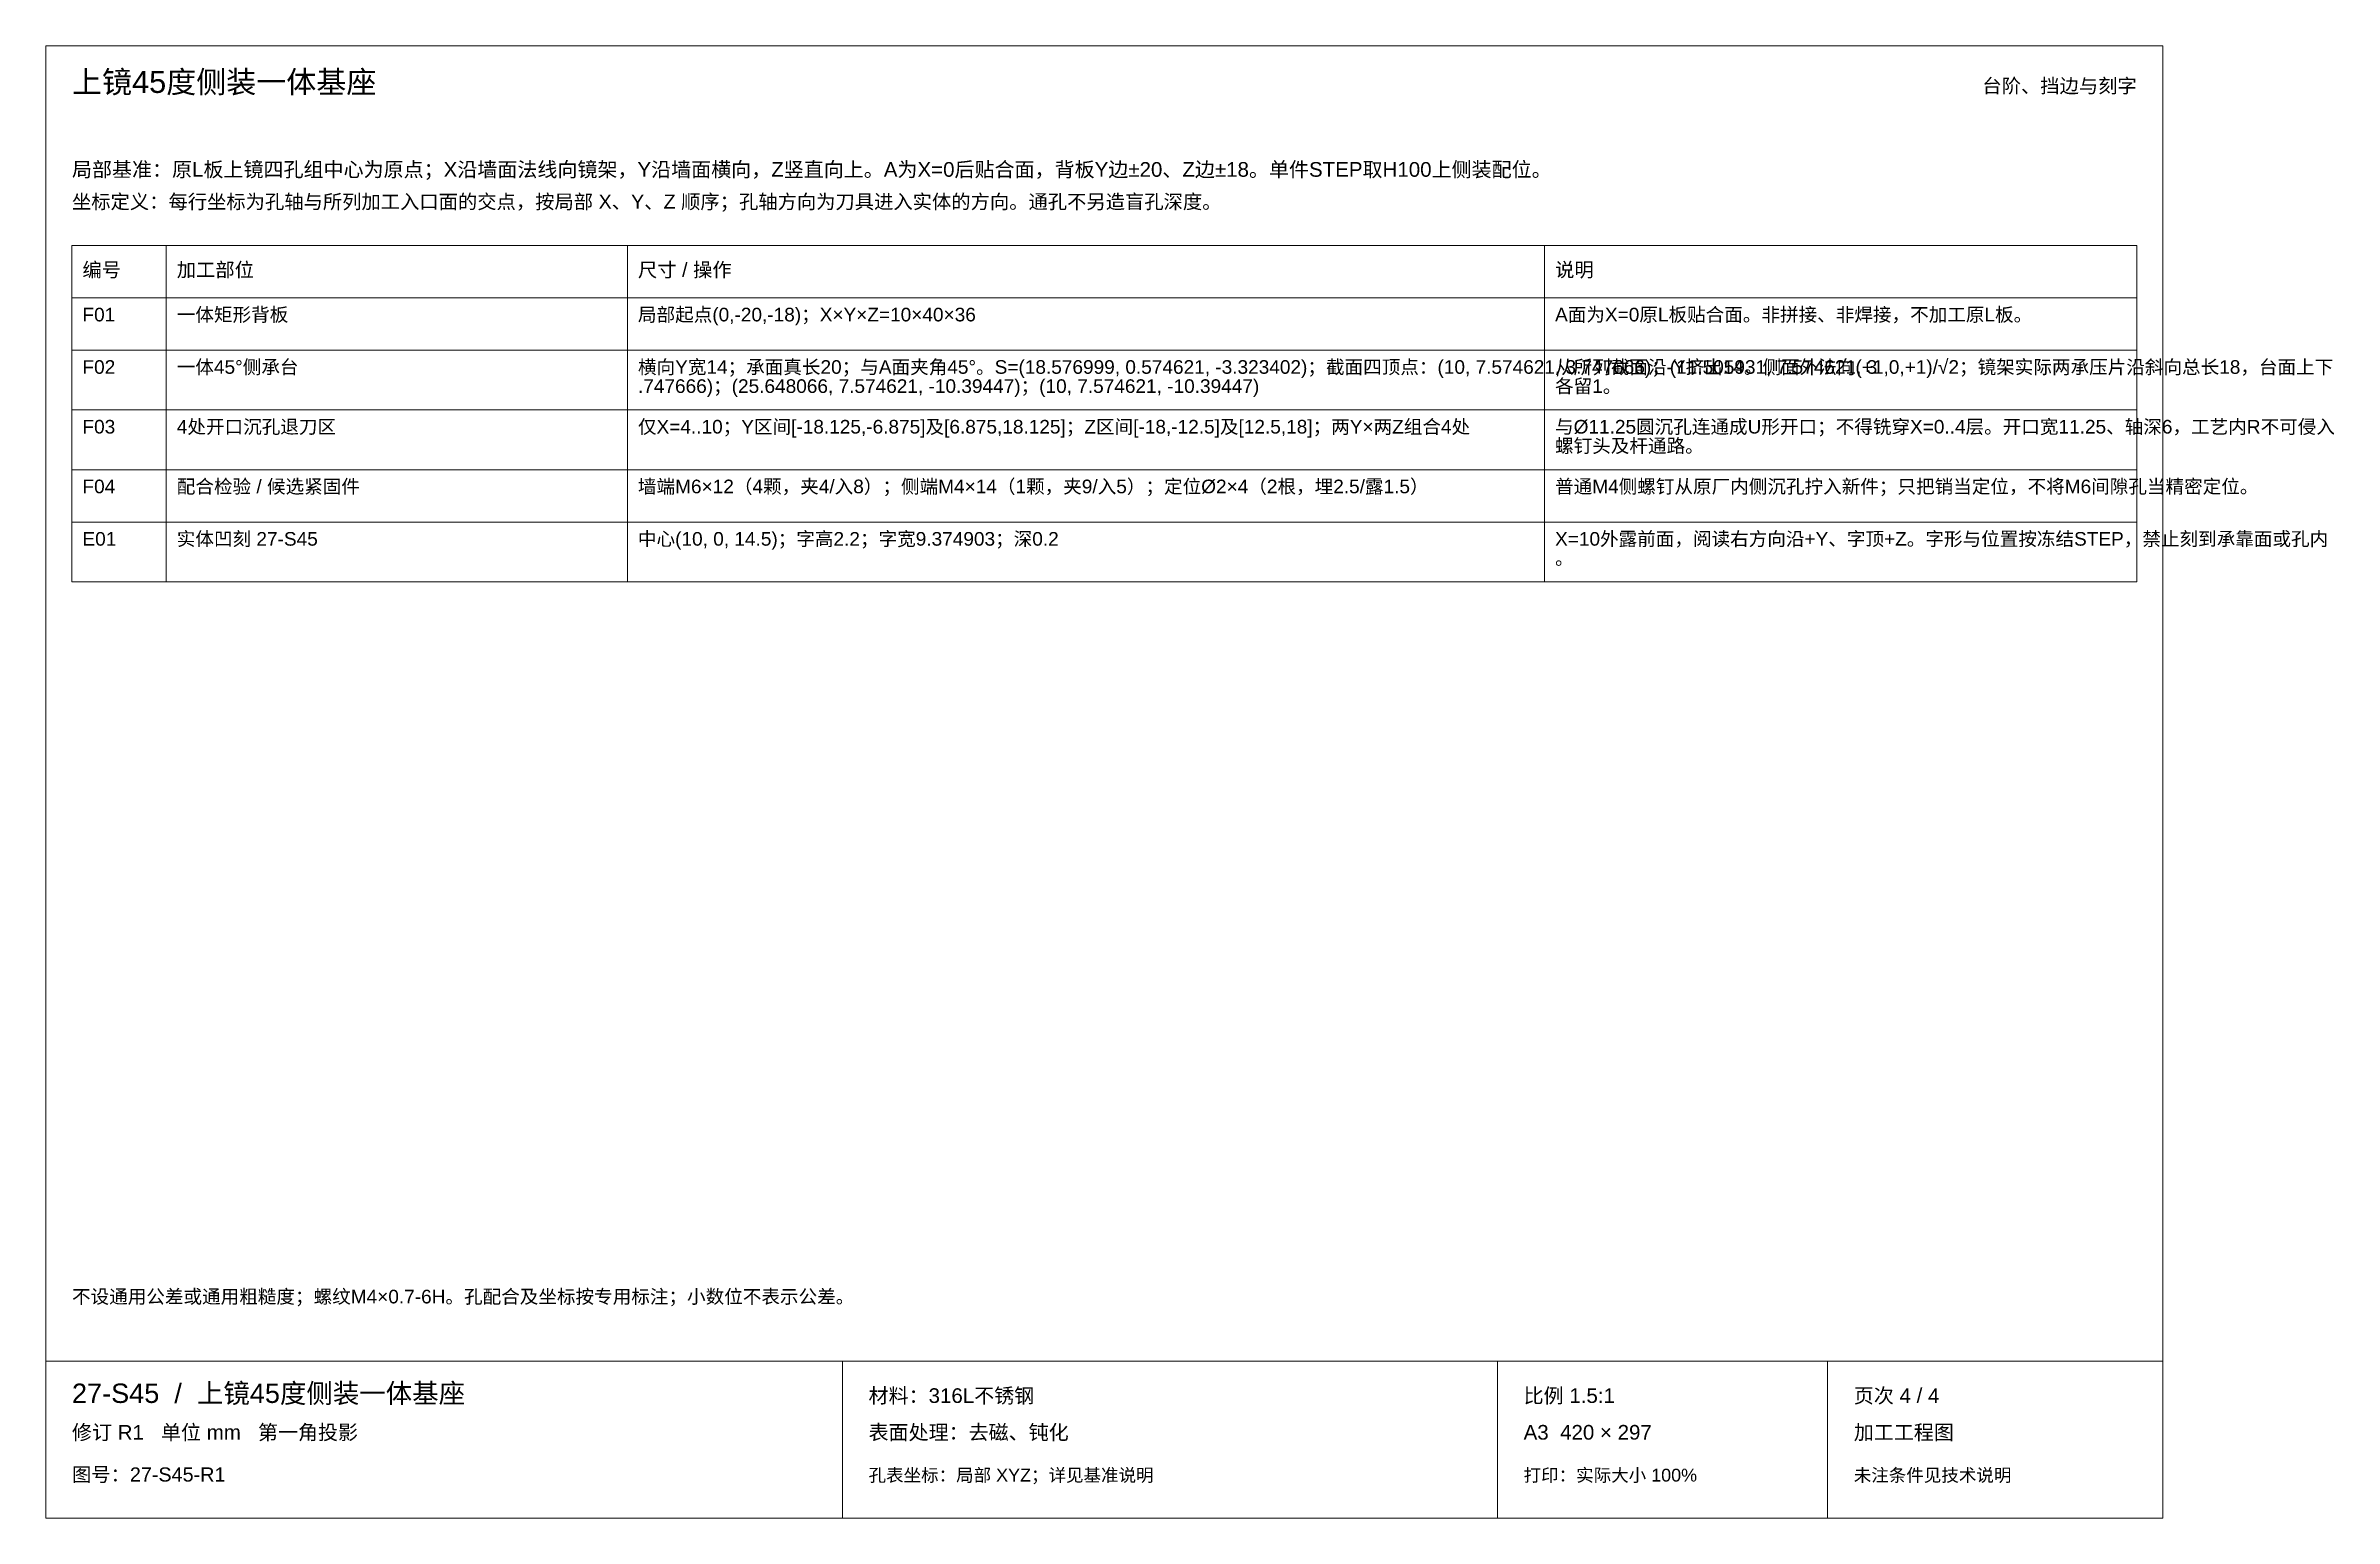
# Paper-space layout '04_PAGE' of a CAD drawing. Header units: millimetres. Extents: x 8 to 445, y 8 to 289.
import ezdxf
from ezdxf.enums import TextEntityAlignment as Align

# ---------------------------------------------------------------- set-up
doc = ezdxf.new("R2010")
doc.units = ezdxf.units.MM
doc.layers.add('ANNOTATIONS', color=7, linetype='CONTINUOUS', lineweight=18)
doc.styles.add('CJK', font='Arial Unicode.ttf')

psp = doc.layouts.new('04_PAGE')

# ---------------------------------------------------------------- linework, layer by layer
at = {"layer": 'ANNOTATIONS'}
for p, q in [((412, 289), (8, 289)), ((8, 289), (8, 8)), ((412, 8), (412, 289)), ((31, 250.9), (13, 250.9)), ((13, 250.9), (13, 240.9)), ((31, 240.9), (31, 250.9)), ((119, 250.9), (31, 250.9)), ((31, 250.9), (31, 240.9)), ((119, 240.9), (119, 250.9)), ((294, 250.9), (119, 250.9)), ((119, 250.9), (119, 240.9)), ((294, 240.9), (294, 250.9)), ((407, 250.9), (294, 250.9)), ((294, 250.9), (294, 240.9)), ((407, 240.9), (407, 250.9)), ((13, 240.9), (31, 240.9)), ((31, 240.9), (13, 240.9)), ((13, 240.9), (13, 230.9)), ((31, 240.9), (119, 240.9)), ((31, 230.9), (31, 240.9)), ((119, 240.9), (31, 240.9)), ((31, 240.9), (31, 230.9)), ((119, 240.9), (294, 240.9)), ((119, 230.9), (119, 240.9)), ((294, 240.9), (119, 240.9)), ((119, 240.9), (119, 230.9)), ((294, 240.9), (407, 240.9)), ((294, 230.9), (294, 240.9)), ((407, 240.9), (294, 240.9)), ((294, 240.9), (294, 230.9)), ((407, 230.9), (407, 240.9)), ((13, 230.9), (31, 230.9)), ((31, 230.9), (13, 230.9)), ((13, 230.9), (13, 219.5)), ((31, 230.9), (119, 230.9)), ((31, 219.5), (31, 230.9)), ((119, 230.9), (31, 230.9)), ((31, 230.9), (31, 219.5)), ((119, 230.9), (294, 230.9)), ((119, 219.5), (119, 230.9)), ((294, 230.9), (119, 230.9)), ((119, 230.9), (119, 219.5)), ((294, 230.9), (407, 230.9)), ((294, 219.5), (294, 230.9)), ((407, 230.9), (294, 230.9)), ((294, 230.9), (294, 219.5)), ((407, 219.5), (407, 230.9)), ((13, 219.5), (31, 219.5)), ((31, 219.5), (13, 219.5)), ((13, 219.5), (13, 208.1)), ((31, 219.5), (119, 219.5)), ((31, 208.1), (31, 219.5)), ((119, 219.5), (31, 219.5)), ((31, 219.5), (31, 208.1)), ((119, 219.5), (294, 219.5)), ((119, 208.1), (119, 219.5)), ((294, 219.5), (119, 219.5)), ((119, 219.5), (119, 208.1)), ((294, 219.5), (407, 219.5)), ((294, 208.1), (294, 219.5)), ((407, 219.5), (294, 219.5)), ((294, 219.5), (294, 208.1)), ((407, 208.1), (407, 219.5)), ((13, 208.1), (31, 208.1)), ((31, 208.1), (13, 208.1)), ((13, 208.1), (13, 198.1)), ((31, 208.1), (119, 208.1)), ((31, 198.1), (31, 208.1)), ((119, 208.1), (31, 208.1)), ((31, 208.1), (31, 198.1)), ((119, 208.1), (294, 208.1)), ((119, 198.1), (119, 208.1)), ((294, 208.1), (119, 208.1)), ((119, 208.1), (119, 198.1)), ((294, 208.1), (407, 208.1)), ((294, 198.1), (294, 208.1)), ((407, 208.1), (294, 208.1)), ((294, 208.1), (294, 198.1)), ((407, 198.1), (407, 208.1)), ((13, 198.1), (31, 198.1)), ((31, 198.1), (13, 198.1)), ((13, 198.1), (13, 186.7)), ((31, 198.1), (119, 198.1)), ((31, 186.7), (31, 198.1)), ((119, 198.1), (31, 198.1)), ((31, 198.1), (31, 186.7)), ((119, 198.1), (294, 198.1)), ((119, 186.7), (119, 198.1)), ((294, 198.1), (119, 198.1)), ((119, 198.1), (119, 186.7)), ((294, 198.1), (407, 198.1)), ((294, 186.7), (294, 198.1)), ((407, 198.1), (294, 198.1)), ((294, 198.1), (294, 186.7)), ((407, 186.7), (407, 198.1)), ((13, 186.7), (31, 186.7)), ((31, 186.7), (119, 186.7)), ((119, 186.7), (294, 186.7)), ((294, 186.7), (407, 186.7)), ((8, 38), (412, 38)), ((160, 8), (160, 38)), ((285, 8), (285, 38)), ((348, 8), (348, 38)), ((8, 8), (412, 8))]:
    psp.add_line(p, q, dxfattribs=at)

# ---------------------------------------------------------------- texts
at = {"layer": 'ANNOTATIONS', "style": 'CJK'}
for s, height, p in [('上镜45度侧装一体基座', 4.2, (13, 280)), ('局部基准：原L板上镜四孔组中心为原点；X沿墙面法线向镜架，Y沿墙面横向，Z竖直向上。A为X=0后贴合面，背板Y边±20、Z边±18。单件STEP取H100上侧装配位。', 2.8, (13, 264)), ('坐标定义：每行坐标为孔轴与所列加工入口面的交点，按局部 X、Y、Z 顺序；孔轴方向为刀具进入实体的方向。通孔不另造盲孔深度。', 2.7, (13, 257.9)), ('编号', 2.7, (15, 244.9)), ('加工部位', 2.7, (33, 244.9)), ('尺寸 / 操作', 2.7, (121, 244.9)), ('说明', 2.7, (296, 244.9)), ('F01', 2.6, (15, 236.4)), ('一体矩形背板', 2.6, (33, 236.4)), ('局部起点(0,-20,-18)；X×Y×Z=10×40×36', 2.6, (121, 236.4)), ('A面为X=0原L板贴合面。非拼接、非焊接，不加工原L板。', 2.6, (296, 236.4)), ('F02', 2.6, (15, 226.4)), ('一体45°侧承台', 2.6, (33, 226.4)), ('横向Y宽14；承面真长20；与A面夹角45°。S=(18.576999, 0.574621, -3.323402)；截面四顶点：(10, 7.574621, 3.747666)；(11.505931, 7.574621, 3', 2.6, (121, 226.4)), ('从所列截面沿-Y挤出14。侧面外法向(+1,0,+1)/√2；镜架实际两承压片沿斜向总长18，台面上下', 2.6, (296, 226.4)), ('.747666)；(25.648066, 7.574621, -10.39447)；(10, 7.574621, -10.39447)', 2.6, (121, 222.75)), ('各留1。', 2.6, (296, 222.75)), ('F03', 2.6, (15, 215)), ('4处开口沉孔退刀区', 2.6, (33, 215)), ('仅X=4..10；Y区间[-18.125,-6.875]及[6.875,18.125]；Z区间[-18,-12.5]及[12.5,18]；两Y×两Z组合4处', 2.6, (121, 215)), ('螺钉头及杆通路。', 2.6, (296, 211.35)), ('与Ø11.25圆沉孔连通成U形开口；不得铣穿X=0..4层。开口宽11.25、轴深6，工艺内R不可侵入', 2.6, (296, 215)), ('F04', 2.6, (15, 203.6)), ('配合检验 / 候选紧固件', 2.6, (33, 203.6)), ('墙端M6×12（4颗，夹4/入8）；侧端M4×14（1颗，夹9/入5）；定位Ø2×4（2根，埋2.5/露1.5）', 2.6, (121, 203.6)), ('普通M4侧螺钉从原厂内侧沉孔拧入新件；只把销当定位，不将M6间隙孔当精密定位。', 2.6, (296, 203.6)), ('实体凹刻 27-S45', 2.6, (33, 193.6)), ('中心(10, 0, 14.5)；字高2.2；字宽9.374903；深0.2', 2.6, (121, 193.6)), ('X=10外露前面，阅读右方向沿+Y、字顶+Z。字形与位置按冻结STEP，禁止刻到承靠面或孔内', 2.6, (296, 193.6)), ('E01', 2.6, (15, 193.6)), ('。', 2.6, (296, 189.95)), ('不设通用公差或通用粗糙度；螺纹M4×0.7-6H。孔配合及坐标按专用标注；小数位不表示公差。', 2.6, (13, 49)), ('27-S45  /  上镜45度侧装一体基座', 3.7, (13, 30)), ('材料：316L不锈钢', 2.8, (165, 30)), ('比例 1.5:1', 2.8, (290, 30)), ('页次 4 / 4', 2.8, (353, 30)), ('修订 R1   单位 mm   第一角投影', 2.8, (13, 23)), ('表面处理：去磁、钝化', 2.8, (165, 23)), ('A3  420 × 297', 2.8, (290, 23)), ('加工工程图', 2.8, (353, 23)), ('图号：27-S45-R1', 2.7, (13, 15)), ('孔表坐标：局部 XYZ；详见基准说明', 2.45, (165, 15)), ('打印：实际大小 100%', 2.45, (290, 15)), ('未注条件见技术说明', 2.45, (353, 15))]:
    psp.add_text(s, height=height, dxfattribs=at).set_placement(p)
psp.add_text('台阶、挡边与刻字', height=2.7, dxfattribs=at).set_placement((407, 280), align=Align.RIGHT)

doc.saveas('drawing.dxf')
